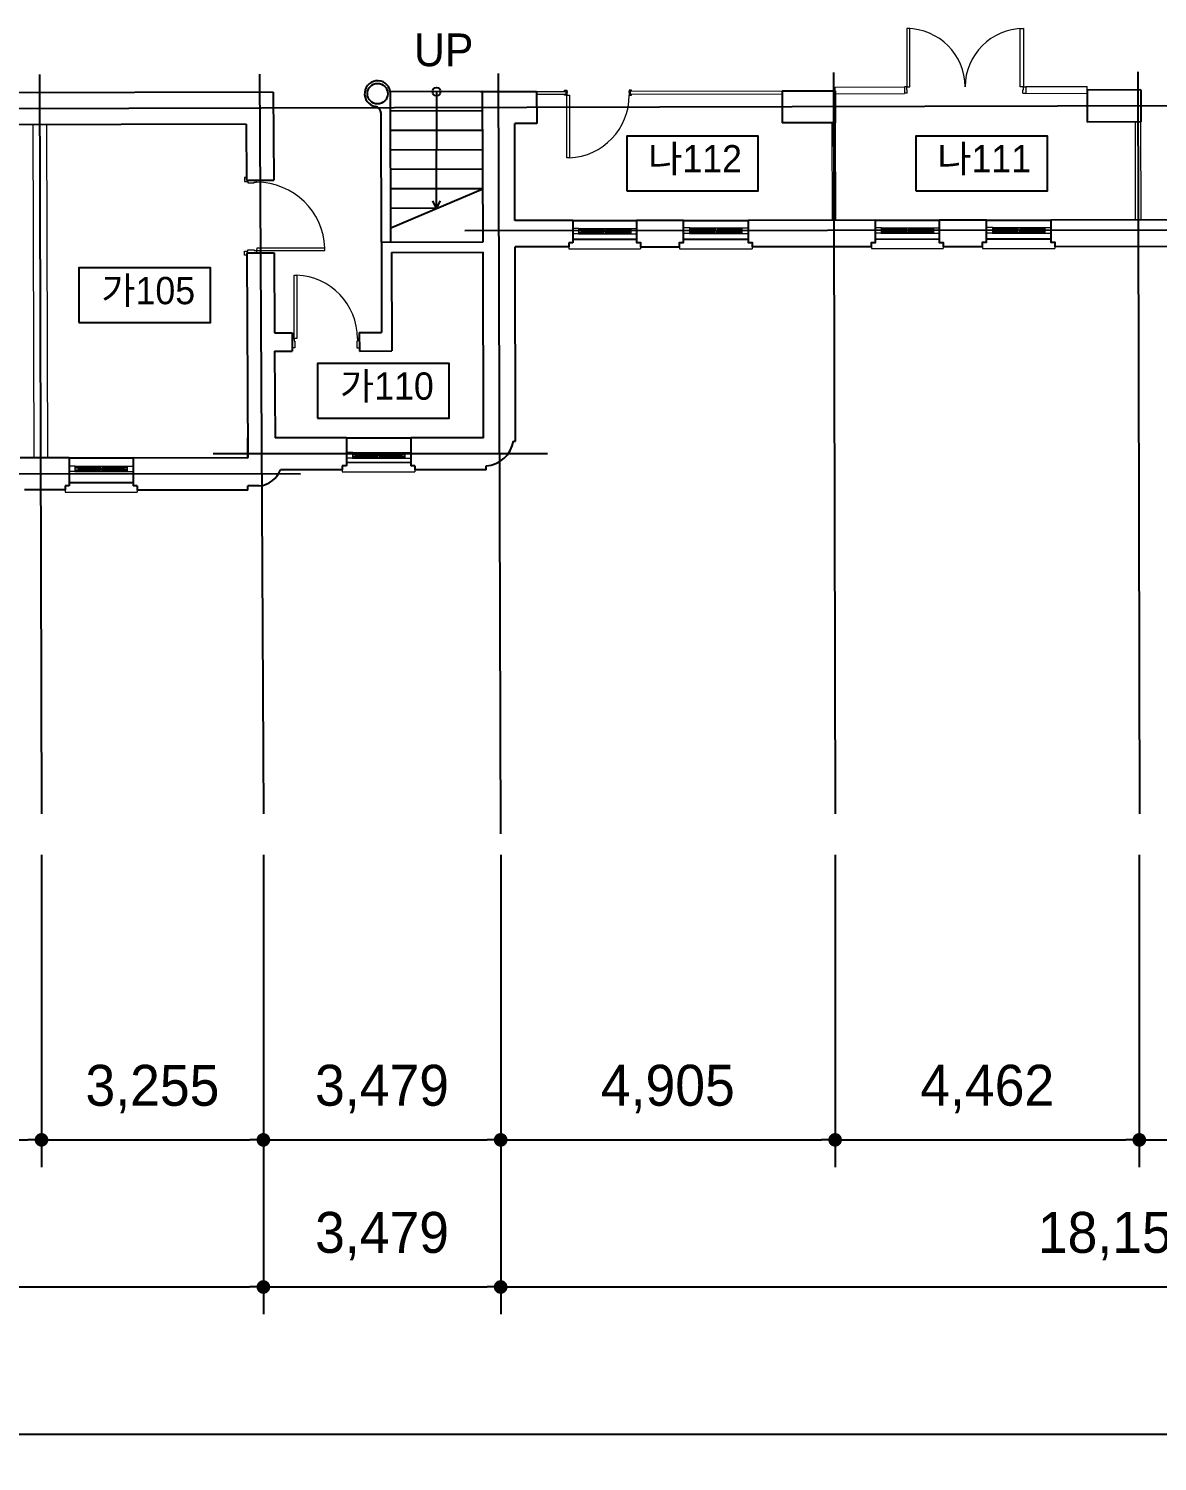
# Model space of a CAD drawing. Header units: millimetres. Extents: x 580267 to 706267, y 28800 to 115200.
# Drawn here: x 617279 to 633833, y 45522 to 66526 of the extents above; entities that cross this region are included whole.
import ezdxf
from ezdxf.enums import TextEntityAlignment as Align

# ---------------------------------------------------------------- set-up
doc = ezdxf.new("R2010")
doc.units = ezdxf.units.MM
doc.header["$LTSCALE"] = 5
for name, color, linetype, lineweight in [('ELE-1 (벽체 마감)', 3, 'Continuous', 9), ('ELE-2 (마감 창호)', 4, 'Continuous', 9), ('HAT-2', 8, 'Continuous', 0)]:
    doc.layers.add(name, color=color, linetype=linetype, lineweight=lineweight)
for name, color, linetype in [('text', 7, 'Continuous'), ('단면선', 2, 'Continuous'), ('입면', 7, 'Continuous'), ('중심선', 1, 'Continuous'), ('치수', 7, 'Continuous')]:
    doc.layers.add(name, color=color, linetype=linetype)
doc.styles.get("Standard").update_dxf_attribs({"font": 'Gulim.ttf'})
doc.dimstyles.new('ISO-25', dxfattribs={"dimscale": 400, "dimtxt": 1.5, "dimasz": 0.5, "dimexe": 1, "dimexo": 1.5, "dimgap": 1, "dimtad": 1, "dimdec": 0, "dimlunit": 6, "dimtxsty": 'Standard', "dimblk": 'DOT', "dimcen": 0, "dimclrd": 256, "dimclre": 256, "dimclrt": 7, "dimadec": 0, "dimazin": 0, "dimtfac": 1, "dimtdec": 0, "dimtix": 1, "dimtmove": 0, "dimatfit": 3, "dimfxl": 1.25, "dimlwd": -1, "dimlwe": -1, "dimarcsym": 0})

# ---------------------------------------------------------------- blocks, each defined once
blk = doc.blocks.new('_Dot')
at = {"color": 0, "linetype": 'ByBlock', "lineweight": -2}
blk.add_line((-0.5, 0), (-1, 0), dxfattribs=at)
at = {"color": 0, "linetype": 'ByBlock', "const_width": 0.5}
blk.add_lwpolyline([(-0.25, 0, 1), (0.25, 0, 1)], format="xyb", close=True, dxfattribs=at)
blk = doc.blocks.new('*D34')
at = {"layer": 'Defpoints', "color": 0}
for p in [(633568, 55015), (637655, 55015), (637655, 50235)]:
    blk.add_point(p, dxfattribs=at)
at = {"layer": '치수'}
for p, q in [((633568, 54415), (633568, 49835)), ((637655, 54415), (637655, 49835)), ((633768, 50235), (637455, 50235))]:
    blk.add_line(p, q, dxfattribs=at)
at = {"layer": '치수', "xscale": 200, "yscale": 200, "zscale": 200, "rotation": 180}
blk.add_blockref('_Dot', (633568, 50235), dxfattribs=at)
at = {"layer": '치수', "xscale": 200, "yscale": 200, "zscale": 200}
blk.add_blockref('_Dot', (637655, 50235), dxfattribs=at)
at = {"layer": '치수', "color": 7, "insert": (635612, 50980), "char_height": 600, "attachment_point": 5}
blk.add_mtext('4,087', dxfattribs=at)
blk = doc.blocks.new('*D35')
at = {"layer": 'Defpoints', "color": 0}
for p in [(629107, 55015), (633568, 55015), (633568, 50235)]:
    blk.add_point(p, dxfattribs=at)
at = {"layer": '치수'}
for p, q in [((629107, 54415), (629107, 49835)), ((633568, 54415), (633568, 49835)), ((629307, 50235), (633368, 50235))]:
    blk.add_line(p, q, dxfattribs=at)
at = {"layer": '치수', "xscale": 200, "yscale": 200, "zscale": 200, "rotation": 180}
blk.add_blockref('_Dot', (629107, 50235), dxfattribs=at)
at = {"layer": '치수', "xscale": 200, "yscale": 200, "zscale": 200}
blk.add_blockref('_Dot', (633568, 50235), dxfattribs=at)
at = {"layer": '치수', "color": 7, "insert": (631338, 50980), "char_height": 600, "attachment_point": 5}
blk.add_mtext('4,462', dxfattribs=at)
blk = doc.blocks.new('*D36')
at = {"layer": 'Defpoints', "color": 0}
for p in [(624202, 55015), (629107, 55015), (629107, 50235)]:
    blk.add_point(p, dxfattribs=at)
at = {"layer": '치수'}
for p, q in [((624202, 54415), (624202, 49835)), ((629107, 54415), (629107, 49835)), ((624402, 50235), (628907, 50235))]:
    blk.add_line(p, q, dxfattribs=at)
at = {"layer": '치수', "xscale": 200, "yscale": 200, "zscale": 200, "rotation": 180}
blk.add_blockref('_Dot', (624202, 50235), dxfattribs=at)
at = {"layer": '치수', "xscale": 200, "yscale": 200, "zscale": 200}
blk.add_blockref('_Dot', (629107, 50235), dxfattribs=at)
at = {"layer": '치수', "color": 7, "insert": (626654, 50980), "char_height": 600, "attachment_point": 5}
blk.add_mtext('4,905', dxfattribs=at)
blk = doc.blocks.new('*D37')
at = {"layer": 'Defpoints', "color": 0}
for p in [(620722, 55015), (624202, 55015), (624202, 50235)]:
    blk.add_point(p, dxfattribs=at)
at = {"layer": '치수'}
for p, q in [((620722, 54415), (620722, 49835)), ((624202, 54415), (624202, 49835)), ((620922, 50235), (624002, 50235))]:
    blk.add_line(p, q, dxfattribs=at)
at = {"layer": '치수', "xscale": 200, "yscale": 200, "zscale": 200, "rotation": 180}
blk.add_blockref('_Dot', (620722, 50235), dxfattribs=at)
at = {"layer": '치수', "xscale": 200, "yscale": 200, "zscale": 200}
blk.add_blockref('_Dot', (624202, 50235), dxfattribs=at)
at = {"layer": '치수', "color": 7, "insert": (622462, 50980), "char_height": 600, "attachment_point": 5}
blk.add_mtext('3,479', dxfattribs=at)
blk = doc.blocks.new('*D38')
at = {"layer": 'Defpoints', "color": 0}
for p in [(617468, 55015), (620722, 55015), (620722, 50235)]:
    blk.add_point(p, dxfattribs=at)
at = {"layer": '치수'}
for p, q in [((617468, 54415), (617468, 49835)), ((620722, 54415), (620722, 49835)), ((617668, 50235), (620522, 50235))]:
    blk.add_line(p, q, dxfattribs=at)
at = {"layer": '치수', "xscale": 200, "yscale": 200, "zscale": 200, "rotation": 180}
blk.add_blockref('_Dot', (617468, 50235), dxfattribs=at)
at = {"layer": '치수', "xscale": 200, "yscale": 200, "zscale": 200}
blk.add_blockref('_Dot', (620722, 50235), dxfattribs=at)
at = {"layer": '치수', "color": 7, "insert": (619095, 50979), "char_height": 600, "attachment_point": 5}
blk.add_mtext('3,255', dxfattribs=at)
blk = doc.blocks.new('*D39')
at = {"layer": 'Defpoints', "color": 0}
for p in [(613823, 55015), (617468, 55015), (617468, 50235)]:
    blk.add_point(p, dxfattribs=at)
at = {"layer": '치수'}
for p, q in [((613823, 54415), (613823, 49835)), ((617468, 54415), (617468, 49835)), ((614023, 50235), (617268, 50235))]:
    blk.add_line(p, q, dxfattribs=at)
at = {"layer": '치수', "xscale": 200, "yscale": 200, "zscale": 200, "rotation": 180}
blk.add_blockref('_Dot', (613823, 50235), dxfattribs=at)
at = {"layer": '치수', "xscale": 200, "yscale": 200, "zscale": 200}
blk.add_blockref('_Dot', (617468, 50235), dxfattribs=at)
at = {"layer": '치수', "color": 7, "insert": (615645, 50980), "char_height": 600, "attachment_point": 5}
blk.add_mtext('3,645', dxfattribs=at)
blk = doc.blocks.new('*D46')
at = {"layer": 'Defpoints', "color": 0}
for p in [(607194, 55015), (620722, 55015), (620722, 48078)]:
    blk.add_point(p, dxfattribs=at)
at = {"layer": '치수'}
for p, q in [((607194, 54415), (607194, 47678)), ((620722, 54415), (620722, 47678)), ((607394, 48078), (620522, 48078))]:
    blk.add_line(p, q, dxfattribs=at)
at = {"layer": '치수', "xscale": 200, "yscale": 200, "zscale": 200, "rotation": 180}
blk.add_blockref('_Dot', (607194, 48078), dxfattribs=at)
at = {"layer": '치수', "xscale": 200, "yscale": 200, "zscale": 200}
blk.add_blockref('_Dot', (620722, 48078), dxfattribs=at)
at = {"layer": '치수', "color": 7, "insert": (613958, 48823), "char_height": 600, "attachment_point": 5}
blk.add_mtext('13,528', dxfattribs=at)
blk = doc.blocks.new('*D47')
at = {"layer": 'Defpoints', "color": 0}
for p in [(620722, 55015), (624202, 55015), (624202, 48078)]:
    blk.add_point(p, dxfattribs=at)
at = {"layer": '치수'}
for p, q in [((620722, 54415), (620722, 47678)), ((624202, 54415), (624202, 47678)), ((620922, 48078), (624002, 48078))]:
    blk.add_line(p, q, dxfattribs=at)
at = {"layer": '치수', "xscale": 200, "yscale": 200, "zscale": 200, "rotation": 180}
blk.add_blockref('_Dot', (620722, 48078), dxfattribs=at)
at = {"layer": '치수', "xscale": 200, "yscale": 200, "zscale": 200}
blk.add_blockref('_Dot', (624202, 48078), dxfattribs=at)
at = {"layer": '치수', "color": 7, "insert": (622462, 48823), "char_height": 600, "attachment_point": 5}
blk.add_mtext('3,479', dxfattribs=at)
blk = doc.blocks.new('*D48')
at = {"layer": 'Defpoints', "color": 0}
for p in [(624202, 55015), (642358, 55015), (642358, 48078)]:
    blk.add_point(p, dxfattribs=at)
at = {"layer": '치수'}
for p, q in [((624202, 54415), (624202, 47678)), ((642358, 54415), (642358, 47678)), ((624402, 48078), (642158, 48078))]:
    blk.add_line(p, q, dxfattribs=at)
at = {"layer": '치수', "xscale": 200, "yscale": 200, "zscale": 200, "rotation": 180}
blk.add_blockref('_Dot', (624202, 48078), dxfattribs=at)
at = {"layer": '치수', "xscale": 200, "yscale": 200, "zscale": 200}
blk.add_blockref('_Dot', (642358, 48078), dxfattribs=at)
at = {"layer": '치수', "color": 7, "insert": (633280, 48823), "char_height": 600, "attachment_point": 5}
blk.add_mtext('18,156', dxfattribs=at)
blk = doc.blocks.new('*D52')
at = {"layer": 'Defpoints', "color": 0}
for p in [(607194, 55015), (683728, 55015), (683728, 45922)]:
    blk.add_point(p, dxfattribs=at)
at = {"layer": '치수'}
for p, q in [((607194, 54415), (607194, 45522)), ((683728, 54415), (683728, 45522)), ((607394, 45922), (683528, 45922))]:
    blk.add_line(p, q, dxfattribs=at)
at = {"layer": '치수', "xscale": 200, "yscale": 200, "zscale": 200, "rotation": 180}
blk.add_blockref('_Dot', (607194, 45922), dxfattribs=at)
at = {"layer": '치수', "xscale": 200, "yscale": 200, "zscale": 200}
blk.add_blockref('_Dot', (683728, 45922), dxfattribs=at)
at = {"layer": '치수', "color": 7, "insert": (645461, 46667), "char_height": 600, "attachment_point": 5}
blk.add_mtext('76,534', dxfattribs=at)

msp = doc.modelspace()

# ---------------------------------------------------------------- linework, layer by layer
at = {"layer": 'ELE-1 (벽체 마감)'}
for p, q in [((624729.2, 65606), (625157.2, 65607)), ((624729.3, 65564), (625157.3, 65565)), ((625157.2, 65607), (625157.1, 65567.1)), ((625157.2, 65607), (625157.3, 65565)), ((626100.2, 65609.1), (628328.2, 65614.1)), ((626100.2, 65609.1), (626100.3, 65567.1)), ((626100.3, 65567.1), (628328.3, 65572.1)), ((629108.1, 65669.8), (630123.1, 65672.1)), ((629108.2, 65615.8), (629108.1, 65669.8)), ((629108.3, 65570.8), (630123.3, 65573.1)), ((630123.1, 65672.1), (630123.3, 65573.1)), ((631904.1, 65676.1), (632803.1, 65678.1)), ((631904.1, 65676.1), (631904.3, 65577.1)), ((631904.3, 65672.1), (631904.1, 65573.1)), ((631904.3, 65577.1), (632803.3, 65579.1)), ((632803.2, 65624.1), (632803.1, 65678.1)), ((617341.8, 65117.8), (617354, 60233.4)), ((617542.8, 65118.3), (617555, 60233.3)), ((629059.3, 65147.1), (629062.5, 63716.4)), ((629109.3, 65147.2), (629112.5, 63716.4)), ((633505.3, 65158.2), (633508.5, 63720.5)), ((633586.3, 65158.4), (633589.5, 63720.5))]:
    msp.add_line(p, q, dxfattribs=at)
at = {"layer": 'ELE-2 (마감 창호)'}
for p, q in [((625137.1, 65549.1), (625137.1, 65564.9)), ((625170.2, 65549.1), (625137.1, 65549.1)), ((625137.2, 65606.9), (625137.2, 65622.1)), ((625137.2, 65622.1), (625170.2, 65622.1)), ((625170.2, 65622.1), (625170.2, 65607.1)), ((625176.2, 65607.1), (625170.2, 65607.1)), ((625176.2, 65589.1), (625170.2, 65589.1)), ((625170.2, 65589.1), (625170.2, 65549.1)), ((625176.2, 65607.1), (625176.2, 65589.1)), ((626081.2, 65607.1), (626087.2, 65607.1)), ((626081.2, 65607.1), (626081.2, 65589.1)), ((626081.2, 65589.1), (626087.2, 65589.1)), ((626120.2, 65622.1), (626087.2, 65622.1)), ((626087.2, 65622.1), (626087.2, 65607.1)), ((626087.2, 65589.1), (626087.2, 65549.1)), ((626087.2, 65549.1), (626120.4, 65549.1)), ((626120.2, 65609.1), (626120.2, 65622.1)), ((626120.4, 65549.1), (626120.4, 65567.1)), ((630159.3, 65671.7), (630123.1, 65671.6)), ((630165.3, 65579.7), (630123.3, 65579.7)), ((630159.3, 65626.7), (630159.3, 65671.7)), ((630165.3, 65626.7), (630159.3, 65626.7)), ((630165.3, 65579.7), (630165.3, 65626.7)), ((631862.1, 65579.7), (631862.1, 65626.7)), ((631862.1, 65626.7), (631868.1, 65626.7)), ((631862.1, 65579.7), (631904.1, 65579.7)), ((631868.1, 65626.7), (631868.1, 65671.7)), ((631868.1, 65671.7), (631904.3, 65671.6)), ((620473.4, 64343.1), (620443.4, 64343.1)), ((620443.4, 64343.1), (620443.4, 64284.1)), ((620443.4, 64284.1), (620493.4, 64284.1)), ((620493.4, 64284.1), (620493.4, 64264.1)), ((620586.4, 64264.1), (620586.4, 64274.1)), ((620586.4, 64274.1), (620623.4, 64274.1)), ((620623.4, 64274.1), (620623.3, 64306)), ((620493.4, 64264.1), (620586.4, 64264.1)), ((625347.7, 63596), (625259.5, 63595.9)), ((625342.8, 63516), (625259.6, 63515.9)), ((625342.7, 63593), (625342.7, 63581)), ((625347.7, 63593), (625342.7, 63593)), ((625362.7, 63581), (625342.7, 63581)), ((625342.7, 63576), (625342.8, 63536)), ((625362.7, 63576), (625342.7, 63576)), ((625362.8, 63536), (625342.8, 63536)), ((625342.8, 63531), (625342.8, 63516)), ((625362.8, 63531), (625342.8, 63531)), ((625342.8, 63516), (626110.6, 63516.7)), ((625343.7, 63592), (625343.7, 63582)), ((625343.7, 63592), (625382.7, 63592)), ((625363.7, 63582), (625343.7, 63582)), ((625343.7, 63575), (625343.8, 63565)), ((625363.7, 63575), (625343.7, 63575)), ((625382.8, 63565), (625343.8, 63565)), ((625347.7, 63596), (626105.6, 63596.7)), ((625347.7, 63596), (625347.7, 63593)), ((625362.7, 63581), (625362.7, 63576)), ((625362.8, 63536), (625362.8, 63531)), ((625363.7, 63582), (625363.7, 63575)), ((625382.7, 63583.5), (625372.7, 63582.5)), ((625372.7, 63582.5), (625372.7, 63574.5)), ((625372.7, 63574.5), (625382.7, 63573.5)), ((625377.7, 63581.5), (625377.7, 63575.5)), ((625378.7, 63581.5), (625712.2, 63581.8)), ((625378.7, 63575.5), (625712.2, 63575.8)), ((625382.7, 63592), (625382.7, 63583.5)), ((625384.7, 63583), (625382.7, 63583.5)), ((625384.7, 63574), (625382.7, 63573.5)), ((625382.7, 63573.5), (625382.8, 63565)), ((625385.7, 63581.5), (625384.7, 63583)), ((625385.7, 63575.5), (625384.7, 63574)), ((625704.2, 63581.8), (625705.2, 63583.3)), ((625704.2, 63575.8), (625705.2, 63574.3)), ((625705.2, 63583.3), (625707.2, 63583.8)), ((625705.2, 63574.3), (625707.2, 63573.8)), ((625707.2, 63592.3), (625707.2, 63583.8)), ((625746.2, 63592.3), (625707.2, 63592.3)), ((625707.2, 63583.8), (625717.2, 63582.8)), ((625717.2, 63574.8), (625707.2, 63573.8)), ((625707.2, 63573.8), (625707.2, 63565.3)), ((625707.2, 63565.3), (625746.2, 63565.3)), ((625707.2, 63565.3), (625746.2, 63565.3)), ((625708.3, 63547.3), (625708.3, 63520.3)), ((625747.3, 63547.3), (625708.3, 63547.3)), ((625747.3, 63520.3), (625708.3, 63520.3)), ((625712.2, 63581.8), (625712.2, 63575.8)), ((625717.2, 63582.8), (625717.2, 63574.8)), ((625737.3, 63537.8), (625747.3, 63538.8)), ((625737.3, 63537.8), (625737.3, 63529.8)), ((625737.3, 63529.8), (625747.3, 63528.8)), ((625742.3, 63536.8), (626075.6, 63537.1)), ((625742.3, 63536.8), (625742.3, 63530.8)), ((625742.3, 63530.8), (626075.6, 63531.1)), ((625746.2, 63592.3), (625746.2, 63565.3)), ((625747.3, 63547.3), (625747.3, 63538.8)), ((625749.3, 63538.3), (625747.3, 63538.8)), ((625749.3, 63529.3), (625747.3, 63528.8)), ((625747.3, 63528.8), (625747.3, 63520.3)), ((625750.3, 63536.8), (625749.3, 63538.3)), ((625750.3, 63530.8), (625749.3, 63529.3)), ((626067.6, 63537.1), (626068.6, 63538.6)), ((626067.6, 63531.1), (626068.6, 63529.6)), ((626068.6, 63538.6), (626070.6, 63539.1)), ((626068.6, 63529.6), (626070.6, 63529.1)), ((626070.6, 63547.6), (626109.6, 63547.7)), ((626070.6, 63547.6), (626070.6, 63539.1)), ((626070.6, 63539.1), (626080.6, 63538.2)), ((626080.6, 63530.2), (626070.6, 63529.1)), ((626070.6, 63529.1), (626070.6, 63520.6)), ((626070.6, 63520.6), (626109.6, 63520.7)), ((626075.6, 63537.1), (626075.6, 63531.1)), ((626080.6, 63538.2), (626080.6, 63530.2)), ((626089.6, 63537.7), (626089.6, 63530.7)), ((626089.6, 63537.7), (626109.6, 63537.7)), ((626089.6, 63530.7), (626109.6, 63530.7)), ((626090.6, 63581.7), (626090.6, 63576.7)), ((626090.6, 63581.7), (626110.6, 63581.7)), ((626090.6, 63576.7), (626110.6, 63576.7)), ((626090.6, 63536.7), (626090.6, 63531.7)), ((626090.6, 63536.7), (626110.6, 63536.7)), ((626090.6, 63531.7), (626110.6, 63531.7)), ((626105.6, 63596.7), (626194.1, 63596.8)), ((626105.6, 63596.7), (626105.6, 63593.7)), ((626105.6, 63593.7), (626110.6, 63593.7)), ((626109.6, 63547.7), (626109.6, 63537.7)), ((626109.6, 63530.7), (626109.6, 63520.7)), ((626110.6, 63593.7), (626110.6, 63581.7)), ((626110.6, 63576.7), (626110.6, 63536.7)), ((626110.6, 63531.7), (626110.6, 63516.7)), ((626110.6, 63516.7), (626194.2, 63516.8)), ((626978, 63604.5), (626884.1, 63604.4)), ((626973.1, 63524.5), (626884.1, 63524.4)), ((626973, 63601.5), (626973.1, 63589.5)), ((626978, 63601.5), (626973, 63601.5)), ((626993.1, 63589.5), (626973.1, 63589.5)), ((626973.1, 63584.5), (626973.1, 63544.5)), ((626993.1, 63584.5), (626973.1, 63584.5)), ((626993.1, 63544.5), (626973.1, 63544.5)), ((626973.1, 63539.5), (626973.1, 63524.5)), ((626993.1, 63539.5), (626973.1, 63539.5)), ((626973.1, 63524.5), (627741, 63525.2)), ((626974, 63600.5), (626974.1, 63590.5)), ((626974, 63600.5), (627013, 63600.5)), ((626994.1, 63590.5), (626974.1, 63590.5)), ((626974.1, 63583.5), (626974.1, 63573.5)), ((626994.1, 63583.5), (626974.1, 63583.5)), ((627013.1, 63573.5), (626974.1, 63573.5)), ((626978, 63604.5), (627735.9, 63605.2)), ((626978, 63604.5), (626978, 63601.5)), ((626993.1, 63589.5), (626993.1, 63584.5)), ((626993.1, 63544.5), (626993.1, 63539.5)), ((626994.1, 63590.5), (626994.1, 63583.5)), ((627013.1, 63592), (627003.1, 63591)), ((627003.1, 63591), (627003.1, 63583)), ((627003.1, 63583), (627013.1, 63582)), ((627008.1, 63590), (627008.1, 63584)), ((627009.1, 63590), (627342.5, 63590.3)), ((627009.1, 63584), (627342.5, 63584.3)), ((627013, 63600.5), (627013.1, 63592)), ((627015.1, 63591.5), (627013.1, 63592)), ((627015.1, 63582.5), (627013.1, 63582)), ((627013.1, 63582), (627013.1, 63573.5)), ((627016.1, 63590), (627015.1, 63591.5)), ((627016.1, 63584), (627015.1, 63582.5)), ((627334.5, 63590.3), (627335.5, 63591.8)), ((627334.5, 63584.3), (627335.5, 63582.8)), ((627335.5, 63591.8), (627337.5, 63592.3)), ((627335.5, 63582.8), (627337.5, 63582.3)), ((627337.5, 63600.8), (627337.5, 63592.3)), ((627376.5, 63600.8), (627337.5, 63600.8)), ((627337.5, 63592.3), (627347.5, 63591.3)), ((627347.5, 63583.3), (627337.5, 63582.3)), ((627337.5, 63582.3), (627337.6, 63573.8)), ((627337.6, 63573.8), (627376.6, 63573.8)), ((627337.6, 63573.8), (627376.6, 63573.8)), ((627338.6, 63555.8), (627338.6, 63528.8)), ((627377.6, 63555.8), (627338.6, 63555.8)), ((627377.6, 63528.8), (627338.6, 63528.8)), ((627342.5, 63590.3), (627342.5, 63584.3)), ((627347.5, 63591.3), (627347.5, 63583.3)), ((627367.6, 63546.3), (627377.6, 63547.3)), ((627367.6, 63546.3), (627367.6, 63538.3)), ((627367.6, 63538.3), (627377.6, 63537.3)), ((627372.6, 63545.3), (627705.9, 63545.6)), ((627372.6, 63545.3), (627372.6, 63539.3)), ((627372.6, 63539.3), (627706, 63539.6)), ((627376.5, 63600.8), (627376.6, 63573.8)), ((627377.6, 63555.8), (627377.6, 63547.3)), ((627379.6, 63546.8), (627377.6, 63547.3)), ((627379.6, 63537.8), (627377.6, 63537.3)), ((627377.6, 63537.3), (627377.6, 63528.8)), ((627380.6, 63545.3), (627379.6, 63546.8)), ((627380.6, 63539.3), (627379.6, 63537.8)), ((627697.9, 63545.6), (627698.9, 63547.1)), ((627698, 63539.6), (627699, 63538.1)), ((627698.9, 63547.1), (627700.9, 63547.6)), ((627699, 63538.1), (627701, 63537.6)), ((627700.9, 63556.1), (627739.9, 63556.2)), ((627700.9, 63556.1), (627700.9, 63547.6)), ((627700.9, 63547.6), (627710.9, 63546.6)), ((627711, 63538.6), (627701, 63537.6)), ((627701, 63537.6), (627701, 63529.1)), ((627701, 63529.1), (627740, 63529.2)), ((627705.9, 63545.6), (627706, 63539.6)), ((627710.9, 63546.6), (627711, 63538.6)), ((627719.9, 63546.2), (627720, 63539.2)), ((627719.9, 63546.2), (627739.9, 63546.2)), ((627720, 63539.2), (627740, 63539.2)), ((627720.9, 63590.2), (627720.9, 63585.2)), ((627720.9, 63590.2), (627740.9, 63590.2)), ((627720.9, 63585.2), (627740.9, 63585.2)), ((627721, 63545.2), (627721, 63540.2)), ((627721, 63545.2), (627741, 63545.2)), ((627721, 63540.2), (627741, 63540.2)), ((627735.9, 63605.2), (627830.1, 63605.3)), ((627735.9, 63605.2), (627735.9, 63602.2)), ((627735.9, 63602.2), (627740.9, 63602.2)), ((627739.9, 63556.2), (627739.9, 63546.2)), ((627740, 63539.2), (627740, 63529.2)), ((627740.9, 63602.2), (627740.9, 63590.2)), ((627740.9, 63585.2), (627741, 63545.2)), ((627741, 63540.2), (627741, 63525.2)), ((627741, 63525.2), (627830.2, 63525.3)), ((629786.4, 63607), (629699.1, 63607)), ((629781.4, 63527), (629699.2, 63527)), ((629781.4, 63604), (629781.4, 63592)), ((629786.4, 63604), (629781.4, 63604)), ((629801.4, 63592.1), (629781.4, 63592)), ((629801.4, 63587.1), (629781.4, 63587)), ((629781.4, 63587), (629781.4, 63547)), ((629801.4, 63547.1), (629781.4, 63547)), ((629801.4, 63542.1), (629781.4, 63542)), ((629781.4, 63542), (629781.4, 63527)), ((629781.4, 63527), (630549.3, 63527.7)), ((629782.4, 63603), (629821.4, 63603.1)), ((629782.4, 63603), (629782.4, 63593)), ((629802.4, 63593.1), (629782.4, 63593)), ((629802.4, 63586.1), (629782.4, 63586)), ((629782.4, 63586), (629782.4, 63576)), ((629821.4, 63576.1), (629782.4, 63576)), ((629786.4, 63607), (630544.2, 63607.7)), ((629786.4, 63607), (629786.4, 63604)), ((629801.4, 63592.1), (629801.4, 63587.1)), ((629801.4, 63547.1), (629801.4, 63542.1)), ((629802.4, 63593.1), (629802.4, 63586.1)), ((629821.4, 63594.6), (629811.4, 63593.6)), ((629811.4, 63593.6), (629811.4, 63585.6)), ((629811.4, 63585.6), (629821.4, 63584.6)), ((629816.4, 63592.6), (629816.4, 63586.6)), ((629817.4, 63592.6), (630150.9, 63592.9)), ((629817.4, 63586.6), (630150.9, 63586.9)), ((629821.4, 63603.1), (629821.4, 63594.6)), ((629823.4, 63594.1), (629821.4, 63594.6)), ((629823.4, 63585.1), (629821.4, 63584.6)), ((629821.4, 63584.6), (629821.4, 63576.1)), ((629824.4, 63592.6), (629823.4, 63594.1)), ((629824.4, 63586.6), (629823.4, 63585.1)), ((630142.9, 63592.9), (630143.9, 63594.4)), ((630142.9, 63586.9), (630143.9, 63585.4)), ((630143.9, 63594.4), (630145.9, 63594.9)), ((630143.9, 63585.4), (630145.9, 63584.9)), ((630145.9, 63603.4), (630145.9, 63594.9)), ((630184.9, 63603.4), (630145.9, 63603.4)), ((630145.9, 63594.9), (630155.9, 63593.9)), ((630155.9, 63585.9), (630145.9, 63584.9)), ((630145.9, 63584.9), (630145.9, 63576.4)), ((630145.9, 63576.4), (630184.9, 63576.4)), ((630145.9, 63576.4), (630184.9, 63576.4)), ((630146.9, 63558.4), (630146.9, 63531.4)), ((630185.9, 63558.4), (630146.9, 63558.4)), ((630185.9, 63531.4), (630146.9, 63531.4)), ((630150.9, 63592.9), (630150.9, 63586.9)), ((630155.9, 63593.9), (630155.9, 63585.9)), ((630175.9, 63548.9), (630185.9, 63549.9)), ((630175.9, 63548.9), (630175.9, 63540.9)), ((630175.9, 63540.9), (630185.9, 63539.9)), ((630180.9, 63547.9), (630514.3, 63548.2)), ((630180.9, 63547.9), (630180.9, 63541.9)), ((630180.9, 63541.9), (630514.3, 63542.2)), ((630184.9, 63603.4), (630184.9, 63576.4)), ((630185.9, 63558.4), (630185.9, 63549.9)), ((630187.9, 63549.4), (630185.9, 63549.9)), ((630187.9, 63540.4), (630185.9, 63539.9)), ((630185.9, 63539.9), (630185.9, 63531.4)), ((630188.9, 63547.9), (630187.9, 63549.4)), ((630188.9, 63541.9), (630187.9, 63540.4)), ((630506.3, 63548.2), (630507.3, 63549.7)), ((630506.3, 63542.2), (630507.3, 63540.7)), ((630507.3, 63549.7), (630509.3, 63550.2)), ((630507.3, 63540.7), (630509.3, 63540.2)), ((630509.3, 63558.7), (630509.3, 63550.2)), ((630509.3, 63558.7), (630548.3, 63558.7)), ((630509.3, 63550.2), (630519.3, 63549.2)), ((630519.3, 63541.2), (630509.3, 63540.2)), ((630509.3, 63540.2), (630509.3, 63531.7)), ((630509.3, 63531.7), (630548.3, 63531.7)), ((630514.3, 63548.2), (630514.3, 63542.2)), ((630519.3, 63549.2), (630519.3, 63541.2)), ((630528.3, 63548.7), (630528.3, 63541.7)), ((630528.3, 63548.7), (630548.3, 63548.7)), ((630528.3, 63541.7), (630548.3, 63541.7)), ((630529.2, 63592.7), (630529.2, 63587.7)), ((630529.2, 63592.7), (630549.2, 63592.7)), ((630529.2, 63587.7), (630549.2, 63587.7)), ((630529.3, 63547.7), (630529.3, 63542.7)), ((630529.3, 63547.7), (630549.3, 63547.7)), ((630529.3, 63542.7), (630549.3, 63542.7)), ((630544.2, 63607.7), (630631.6, 63607.8)), ((630544.2, 63607.7), (630544.2, 63604.7)), ((630544.2, 63604.7), (630549.2, 63604.7)), ((630548.3, 63558.7), (630548.3, 63548.7)), ((630548.3, 63541.7), (630548.3, 63531.7)), ((630549.2, 63604.7), (630549.2, 63592.7)), ((630549.2, 63587.7), (630549.3, 63547.7)), ((630549.3, 63542.7), (630549.3, 63527.7)), ((630549.3, 63527.7), (630631.7, 63527.8)), ((631419.4, 63608.5), (631326.4, 63608.5)), ((631414.5, 63528.5), (631326.4, 63528.5)), ((631414.4, 63605.5), (631414.4, 63593.5)), ((631419.4, 63605.5), (631414.4, 63605.5)), ((631434.4, 63593.6), (631414.4, 63593.5)), ((631434.4, 63588.6), (631414.4, 63588.5)), ((631414.4, 63588.5), (631414.4, 63548.5)), ((631434.4, 63548.6), (631414.4, 63548.5)), ((631434.4, 63543.6), (631414.4, 63543.5)), ((631414.4, 63543.5), (631414.5, 63528.5)), ((631414.5, 63528.5), (632182.3, 63529.2)), ((631415.4, 63604.5), (631454.4, 63604.6)), ((631415.4, 63604.5), (631415.4, 63594.5)), ((631435.4, 63594.6), (631415.4, 63594.5)), ((631435.4, 63587.6), (631415.4, 63587.5)), ((631415.4, 63587.5), (631415.4, 63577.5)), ((631454.4, 63577.6), (631415.4, 63577.5)), ((631419.4, 63608.5), (632177.2, 63609.2)), ((631419.4, 63608.5), (631419.4, 63605.5)), ((631434.4, 63593.6), (631434.4, 63588.6)), ((631434.4, 63548.6), (631434.4, 63543.6)), ((631435.4, 63594.6), (631435.4, 63587.6)), ((631454.4, 63596.1), (631444.4, 63595.1)), ((631444.4, 63595.1), (631444.4, 63587.1)), ((631444.4, 63587.1), (631454.4, 63586.1)), ((631449.4, 63594.1), (631449.4, 63588.1)), ((631450.4, 63594.1), (631783.9, 63594.4)), ((631450.4, 63588.1), (631783.9, 63588.4)), ((631454.4, 63604.6), (631454.4, 63596.1)), ((631456.4, 63595.6), (631454.4, 63596.1)), ((631456.4, 63586.6), (631454.4, 63586.1)), ((631454.4, 63586.1), (631454.4, 63577.6)), ((631457.4, 63594.1), (631456.4, 63595.6)), ((631457.4, 63588.1), (631456.4, 63586.6)), ((631775.9, 63594.4), (631776.9, 63595.9)), ((631775.9, 63588.4), (631776.9, 63586.9)), ((631776.9, 63595.9), (631778.9, 63596.4)), ((631776.9, 63586.9), (631778.9, 63586.4)), ((631778.9, 63604.9), (631778.9, 63596.4)), ((631817.9, 63604.9), (631778.9, 63604.9)), ((631778.9, 63596.4), (631788.9, 63595.4)), ((631788.9, 63587.4), (631778.9, 63586.4)), ((631778.9, 63586.4), (631778.9, 63577.9)), ((631778.9, 63577.9), (631817.9, 63577.9)), ((631778.9, 63577.9), (631817.9, 63577.9)), ((631779.9, 63559.9), (631779.9, 63532.9)), ((631818.9, 63559.9), (631779.9, 63559.9)), ((631818.9, 63532.9), (631779.9, 63532.9)), ((631783.9, 63594.4), (631783.9, 63588.4)), ((631788.9, 63595.4), (631788.9, 63587.4)), ((631808.9, 63550.4), (631818.9, 63551.4)), ((631808.9, 63550.4), (631808.9, 63542.4)), ((631808.9, 63542.4), (631818.9, 63541.4)), ((631813.9, 63549.4), (632147.3, 63549.7)), ((631813.9, 63549.4), (631813.9, 63543.4)), ((631813.9, 63543.4), (632147.3, 63543.7)), ((631817.9, 63604.9), (631817.9, 63577.9)), ((631818.9, 63559.9), (631818.9, 63551.4)), ((631820.9, 63550.9), (631818.9, 63551.4)), ((631820.9, 63541.9), (631818.9, 63541.4)), ((631818.9, 63541.4), (631818.9, 63532.9)), ((631821.9, 63549.4), (631820.9, 63550.9)), ((631821.9, 63543.4), (631820.9, 63541.9)), ((632139.3, 63549.7), (632140.3, 63551.2)), ((632139.3, 63543.7), (632140.3, 63542.2)), ((632140.3, 63551.2), (632142.3, 63551.7)), ((632140.3, 63542.2), (632142.3, 63541.7)), ((632142.3, 63560.2), (632142.3, 63551.7)), ((632142.3, 63560.2), (632181.3, 63560.2)), ((632142.3, 63551.7), (632152.3, 63550.7)), ((632152.3, 63542.7), (632142.3, 63541.7)), ((632142.3, 63541.7), (632142.3, 63533.2)), ((632142.3, 63533.2), (632181.3, 63533.2)), ((632147.3, 63549.7), (632147.3, 63543.7)), ((632152.3, 63550.7), (632152.3, 63542.7)), ((632161.3, 63550.2), (632161.3, 63543.2)), ((632161.3, 63550.2), (632181.3, 63550.2)), ((632161.3, 63543.2), (632181.3, 63543.2)), ((632162.2, 63594.2), (632162.3, 63589.2)), ((632162.2, 63594.2), (632182.2, 63594.2)), ((632162.3, 63589.2), (632182.3, 63589.2)), ((632162.3, 63549.2), (632162.3, 63544.2)), ((632162.3, 63549.2), (632182.3, 63549.2)), ((632162.3, 63544.2), (632182.3, 63544.2)), ((632177.2, 63609.2), (632270.4, 63609.3)), ((632177.2, 63609.2), (632177.2, 63606.2)), ((632177.2, 63606.2), (632182.2, 63606.2)), ((632181.3, 63560.2), (632181.3, 63550.2)), ((632181.3, 63543.2), (632181.3, 63533.2)), ((632182.2, 63606.2), (632182.2, 63594.2)), ((632182.3, 63589.2), (632182.3, 63549.2)), ((632182.3, 63544.2), (632182.3, 63529.2)), ((632182.3, 63529.2), (632270.5, 63529.3)), ((620443.4, 63203.4), (620443.4, 63262.4)), ((620443.4, 63262.4), (620493.4, 63262.4)), ((620493.4, 63262.4), (620493.4, 63282.4)), ((620493.4, 63282.4), (620586.4, 63282.4)), ((620586.4, 63282.4), (620586.4, 63272.4)), ((620586.4, 63272.4), (620623.4, 63272.4)), ((620623.4, 63272.4), (620623.3, 63240.6)), ((620479.2, 63203.4), (620443.4, 63203.4)), ((621144.8, 61982.7), (621171.8, 61982.7)), ((621171.8, 61982.7), (621171.8, 61942.7)), ((622129.1, 61982.7), (622102.1, 61982.7)), ((622102.1, 61982.7), (622102.1, 61942.7)), ((621181.8, 61848.7), (621144.3, 61848.8)), ((621171.8, 61942.7), (621181.8, 61942.7)), ((621181.8, 61942.7), (621181.8, 61848.7)), ((622102.1, 61942.7), (622092.1, 61942.7)), ((622092.1, 61942.7), (622092.1, 61848.7)), ((622092.1, 61848.7), (622129.7, 61848.8)), ((622033.8, 60311.4), (621939.5, 60311.5)), ((622028.8, 60308.4), (622028.7, 60296.4)), ((622048.7, 60296.4), (622028.7, 60296.4)), ((622028.7, 60291.4), (622028.7, 60251.4)), ((622048.7, 60291.4), (622028.7, 60291.4)), ((622033.8, 60308.4), (622028.8, 60308.4)), ((622029.8, 60307.4), (622029.7, 60297.4)), ((622049.7, 60297.4), (622029.7, 60297.4)), ((622029.7, 60290.4), (622029.7, 60280.4)), ((622049.7, 60290.4), (622029.7, 60290.4)), ((622029.8, 60307.4), (622068.8, 60307.4)), ((622033.8, 60311.4), (622791.6, 60310.9)), ((622033.8, 60311.4), (622033.8, 60308.4)), ((622048.7, 60296.4), (622048.7, 60291.4)), ((622049.7, 60297.4), (622049.7, 60290.4)), ((622068.7, 60298.9), (622058.7, 60297.9)), ((622058.7, 60297.9), (622058.7, 60289.9)), ((622058.7, 60289.9), (622068.7, 60288.9)), ((622063.7, 60296.9), (622063.7, 60290.9)), ((622064.7, 60296.9), (622398.2, 60296.7)), ((622064.7, 60290.9), (622398.2, 60290.7)), ((622068.8, 60307.4), (622068.7, 60298.9)), ((622070.7, 60298.4), (622068.7, 60298.9)), ((622070.7, 60289.4), (622068.7, 60288.9)), ((622068.7, 60288.9), (622068.7, 60280.4)), ((622071.7, 60296.9), (622070.7, 60298.4)), ((622071.7, 60290.9), (622070.7, 60289.4)), ((622390.2, 60296.7), (622391.2, 60298.2)), ((622390.2, 60290.7), (622391.2, 60289.2)), ((622391.2, 60298.2), (622393.2, 60298.7)), ((622391.2, 60289.2), (622393.2, 60288.7)), ((622393.2, 60307.2), (622393.2, 60298.7)), ((622432.2, 60307.1), (622393.2, 60307.2)), ((622393.2, 60298.7), (622403.2, 60297.7)), ((622403.2, 60289.7), (622393.2, 60288.7)), ((622393.2, 60288.7), (622393.2, 60280.2)), ((622398.2, 60296.7), (622398.2, 60290.7)), ((622403.2, 60297.7), (622403.2, 60289.7)), ((622432.2, 60307.1), (622432.2, 60280.1)), ((622776.6, 60295.9), (622776.6, 60290.9)), ((622776.6, 60295.9), (622796.6, 60295.9)), ((622776.6, 60290.9), (622796.6, 60290.9)), ((622791.6, 60310.9), (622791.6, 60307.9)), ((622791.6, 60310.9), (622885.7, 60310.8)), ((622791.6, 60307.9), (622796.6, 60307.9)), ((622796.6, 60307.9), (622796.6, 60295.9)), ((622796.6, 60290.9), (622796.6, 60250.9)), ((617963.6, 60113), (617874.1, 60113)), ((617958.6, 60110), (617958.6, 60098)), ((617963.6, 60110), (617958.6, 60110)), ((617978.6, 60098), (617958.6, 60098)), ((617958.6, 60093), (617958.6, 60053)), ((617978.6, 60093), (617958.6, 60093)), ((617959.6, 60109), (617959.6, 60099)), ((617959.6, 60109), (617998.6, 60109)), ((617979.6, 60099), (617959.6, 60099)), ((617959.6, 60092), (617959.6, 60082)), ((617979.6, 60092), (617959.6, 60092)), ((617998.6, 60082), (617959.6, 60082)), ((617963.6, 60113), (618721.4, 60112.5)), ((617963.6, 60113), (617963.6, 60110)), ((617978.6, 60098), (617978.6, 60093)), ((617979.6, 60099), (617979.6, 60092)), ((617998.6, 60100.5), (617988.6, 60099.5)), ((617988.6, 60099.5), (617988.6, 60091.5)), ((617988.6, 60091.5), (617998.6, 60090.5)), ((617993.6, 60098.5), (617993.6, 60092.5)), ((617994.6, 60098.5), (618328.1, 60098.2)), ((617994.6, 60092.5), (618328.1, 60092.2)), ((617998.6, 60109), (617998.6, 60100.5)), ((618000.6, 60100), (617998.6, 60100.5)), ((618000.6, 60091), (617998.6, 60090.5)), ((617998.6, 60090.5), (617998.6, 60082)), ((618001.6, 60098.5), (618000.6, 60100)), ((618001.6, 60092.5), (618000.6, 60091)), ((618320.1, 60098.2), (618321.1, 60099.7)), ((618320.1, 60092.2), (618321.1, 60090.7)), ((618321.1, 60099.7), (618323.1, 60100.2)), ((618321.1, 60090.7), (618323.1, 60090.2)), ((618323.1, 60108.7), (618323.1, 60100.2)), ((618362.1, 60108.7), (618323.1, 60108.7)), ((618323.1, 60100.2), (618333.1, 60099.2)), ((618333.1, 60091.2), (618323.1, 60090.2)), ((618323.1, 60090.2), (618323.1, 60081.7)), ((618323.1, 60081.7), (618362.1, 60081.7)), ((618323.1, 60081.7), (618362.1, 60081.7)), ((618328.1, 60098.2), (618328.1, 60092.2)), ((618333.1, 60099.2), (618333.1, 60091.2)), ((618362.1, 60108.7), (618362.1, 60081.7)), ((618706.4, 60097.5), (618706.4, 60092.5)), ((618706.4, 60097.5), (618726.4, 60097.5)), ((618706.4, 60092.5), (618726.4, 60092.5)), ((618721.4, 60112.5), (618721.4, 60109.5)), ((618721.4, 60112.5), (618810.8, 60112.4)), ((618721.4, 60109.5), (618726.4, 60109.5)), ((618726.4, 60109.5), (618726.4, 60097.5)), ((618726.4, 60092.5), (618726.4, 60052.5)), ((622028.7, 60231.4), (621939.5, 60231.5)), ((622048.7, 60251.4), (622028.7, 60251.4)), ((622028.7, 60246.4), (622028.7, 60231.4)), ((622048.7, 60246.4), (622028.7, 60246.4)), ((622028.7, 60231.4), (622796.6, 60230.9)), ((622068.7, 60280.4), (622029.7, 60280.4)), ((622048.7, 60251.4), (622048.7, 60246.4)), ((622393.2, 60280.2), (622432.2, 60280.1)), ((622393.2, 60280.2), (622432.2, 60280.1)), ((622394.2, 60262.2), (622394.2, 60235.2)), ((622433.2, 60262.1), (622394.2, 60262.2)), ((622433.2, 60235.1), (622394.2, 60235.2)), ((622423.2, 60252.6), (622433.2, 60253.6)), ((622423.2, 60252.6), (622423.2, 60244.6)), ((622423.2, 60244.6), (622433.2, 60243.6)), ((622428.2, 60251.6), (622428.2, 60245.6)), ((622428.2, 60251.6), (622761.6, 60251.4)), ((622428.2, 60245.6), (622761.6, 60245.4)), ((622433.2, 60262.1), (622433.2, 60253.6)), ((622435.2, 60253.1), (622433.2, 60253.6)), ((622435.2, 60244.1), (622433.2, 60243.6)), ((622433.2, 60243.6), (622433.2, 60235.1)), ((622436.2, 60251.6), (622435.2, 60253.1)), ((622436.2, 60245.6), (622435.2, 60244.1)), ((622753.6, 60251.4), (622754.6, 60252.9)), ((622753.6, 60245.4), (622754.6, 60243.9)), ((622754.6, 60252.9), (622756.6, 60253.4)), ((622754.6, 60243.9), (622756.6, 60243.4)), ((622756.6, 60261.9), (622756.6, 60253.4)), ((622756.6, 60261.9), (622795.6, 60261.9)), ((622756.6, 60253.4), (622766.6, 60252.4)), ((622766.6, 60244.4), (622756.6, 60243.4)), ((622756.6, 60243.4), (622756.6, 60234.9)), ((622756.6, 60234.9), (622795.6, 60234.9)), ((622761.6, 60251.4), (622761.6, 60245.4)), ((622766.6, 60252.4), (622766.6, 60244.4)), ((622775.6, 60251.9), (622775.6, 60244.9)), ((622775.6, 60251.9), (622795.6, 60251.9)), ((622775.6, 60244.9), (622795.6, 60244.9)), ((622776.6, 60250.9), (622776.6, 60245.9)), ((622776.6, 60250.9), (622796.6, 60250.9)), ((622776.6, 60245.9), (622796.6, 60245.9)), ((622795.6, 60261.9), (622795.6, 60251.9)), ((622795.6, 60244.9), (622795.6, 60234.9)), ((622796.6, 60245.9), (622796.6, 60230.9)), ((622796.6, 60230.9), (622885.6, 60230.8)), ((617958.5, 60033), (617874.1, 60033)), ((617958.6, 60048), (617958.5, 60033)), ((617958.5, 60033), (618726.4, 60032.5)), ((617978.6, 60053), (617958.6, 60053)), ((617978.6, 60048), (617958.6, 60048)), ((617978.6, 60053), (617978.6, 60048)), ((618324, 60063.7), (618324, 60036.7)), ((618363, 60063.7), (618324, 60063.7)), ((618363, 60036.7), (618324, 60036.7)), ((618353, 60054.2), (618363, 60055.2)), ((618353, 60054.2), (618353, 60046.2)), ((618353, 60046.2), (618363, 60045.2)), ((618358, 60053.2), (618358, 60047.2)), ((618358, 60053.2), (618691.4, 60053)), ((618358, 60047.2), (618691.4, 60047)), ((618363, 60063.7), (618363, 60055.2)), ((618365, 60054.7), (618363, 60055.2)), ((618365, 60045.7), (618363, 60045.2)), ((618363, 60045.2), (618363, 60036.7)), ((618366, 60053.2), (618365, 60054.7)), ((618366, 60047.2), (618365, 60045.7)), ((618683.4, 60053), (618684.4, 60054.5)), ((618683.4, 60047), (618684.4, 60045.5)), ((618684.4, 60054.5), (618686.4, 60055)), ((618684.4, 60045.5), (618686.4, 60045)), ((618686.4, 60063.5), (618686.4, 60055)), ((618686.4, 60063.5), (618725.4, 60063.5)), ((618686.4, 60055), (618696.4, 60054)), ((618696.4, 60046), (618686.4, 60045)), ((618686.4, 60045), (618686.4, 60036.5)), ((618686.4, 60036.5), (618725.4, 60036.5)), ((618691.4, 60053), (618691.4, 60047)), ((618696.4, 60054), (618696.4, 60046)), ((618705.4, 60053.5), (618705.4, 60046.5)), ((618705.4, 60053.5), (618725.4, 60053.5)), ((618705.4, 60046.5), (618725.4, 60046.5)), ((618706.4, 60052.5), (618706.4, 60047.5)), ((618706.4, 60052.5), (618726.4, 60052.5)), ((618706.4, 60047.5), (618726.4, 60047.5)), ((618725.4, 60063.5), (618725.4, 60053.5)), ((618725.4, 60046.5), (618725.4, 60036.5)), ((618726.4, 60047.5), (618726.4, 60032.5)), ((618726.4, 60032.5), (618810.8, 60032.4))]:
    msp.add_line(p, q, dxfattribs=at)
for points in [[(630159.3, 65671.7), (630204.3, 65671.7), (630204.3, 66526.1), (630159.3, 66526.1), (630159.3, 65671.7)], [(631868.1, 65671.7), (631823.1, 65671.7), (631823.1, 66526.1), (631868.1, 66526.1), (631868.1, 65671.7)], [(625210.2, 65549.1), (625210.2, 64632.1), (625170.2, 64632.1), (625170.2, 65549.1), (625210.2, 65549.1)], [(621625.2, 63309.4), (620623.5, 63309.4), (620623.4, 63272.4), (621625.2, 63272.4), (621625.2, 63309.4)], [(621171.8, 61982.7), (621171.8, 62913.1), (621211.8, 62913.1), (621211.8, 61982.7), (621171.8, 61982.7)]]:
    msp.add_lwpolyline(points, dxfattribs=at)
for centre, radius, start, end in [((630159.3, 65671.7), 854.4, 0, 90), ((631868.1, 65671.7), 854.4, 90, 179.99995), ((625170.2, 65549.1), 917, 272.50007, 0), ((620623.4, 63272.4), 1001.7, 2.11673, 89.99999), ((620623.4, 63272.4), 1001.7, 359.99999, 0), ((621171.8, 61982.7), 930.3, 360, 87.53578)]:
    msp.add_arc(centre, radius, start, end, dxfattribs=at)
at = {"layer": 'HAT-2'}
for p, q in [((625199.7, 63327.8), (625199.7, 63297.8)), ((625199.7, 63297.8), (626254.3, 63298.8)), ((626254.3, 63328.8), (626254.3, 63298.8)), ((626824.3, 63329.3), (626824.3, 63299.3)), ((626824.3, 63299.3), (627890.4, 63300.3)), ((627890.4, 63330.3), (627890.4, 63300.3)), ((629639.3, 63331.9), (629639.3, 63301.9)), ((629639.3, 63301.9), (630691.9, 63302.9)), ((630691.9, 63332.9), (630691.9, 63302.9)), ((631266.6, 63333.4), (631266.6, 63303.4)), ((631266.6, 63303.4), (632330.7, 63304.4)), ((632330.7, 63334.4), (632330.7, 63304.4)), ((621879.4, 60058.5), (621879.4, 60028.5)), ((621879.4, 60028.5), (622945.5, 60027.8)), ((622945.5, 60057.8), (622945.5, 60027.8)), ((617813.9, 59763.1), (617813.9, 59733.1)), ((617813.9, 59733.1), (618870.6, 59732.4)), ((618870.6, 59762.4), (618870.6, 59732.4))]:
    msp.add_line(p, q, dxfattribs=at)
at = {"layer": 'text'}
for points in [[(626050.8, 64146.4), (627979.3, 64146.4), (627979.3, 64948.3), (626050.8, 64948.3)], [(630290.8, 64146.4), (632219.3, 64146.4), (632219.3, 64948.3), (630290.8, 64948.3)], [(618016.1, 62216.2), (619944.7, 62216.2), (619944.7, 63018.1), (618016.1, 63018.1)], [(621516.1, 60816.2), (623444.7, 60816.2), (623444.7, 61618.1), (621516.1, 61618.1)]]:
    msp.add_lwpolyline(points, close=True, dxfattribs=at)
at = {"layer": '단면선'}
for p, q in [((620866.6, 65596.6), (616136.6, 65584.8)), ((620866.6, 65596.6), (620873.4, 64306.6)), ((623908.2, 65604.2), (624729.2, 65606)), ((623942.9, 63399.3), (623936.7, 65604.3)), ((624729.2, 65606), (624730.3, 65136.2)), ((628328.2, 65614.1), (629108.2, 65615.8)), ((628328.2, 65614.1), (628329.3, 65145.2)), ((629108.2, 65615.8), (629109.3, 65147.2)), ((633588.2, 65628.4), (632803.2, 65626.4)), ((632803.2, 65626.4), (632804.3, 65156.4)), ((633588.2, 65628.4), (633589.3, 65158.4)), ((620469.1, 65125.6), (616201.7, 65114.9)), ((620469.1, 65125.6), (620473.4, 64305.6)), ((624730.3, 65136.2), (624408, 65135.4)), ((624412, 63712.1), (624408, 65135.4)), ((629109.3, 65147.2), (628329.3, 65145.2)), ((633589.3, 65158.4), (632804.3, 65156.4)), ((620473.4, 64305.6), (620873.4, 64306.6)), ((625259.4, 63712.9), (624412, 63712.1)), ((625259.4, 63712.9), (625259.7, 63387.9)), ((620479, 63240.6), (620879, 63241.6)), ((620479, 63240.6), (620494.9, 60238.2)), ((620879, 63241.6), (620885.2, 62066.6)), ((622452.1, 63395.5), (623942.9, 63399.3)), ((622452.1, 63395.5), (622454.1, 62070.5)), ((622602.5, 63245.9), (623943.4, 63249.3)), ((622602.5, 63245.9), (622604.8, 61800.9)), ((623951.1, 60527.1), (623943.4, 63249.3)), ((625199.7, 63327.8), (624413.1, 63327.1)), ((624421.2, 60480.6), (624413.1, 63327.1)), ((625259.7, 63387.9), (625199.7, 63387.8)), ((625199.7, 63387.8), (625199.7, 63327.8)), ((620885.2, 62066.6), (621144.1, 62067.3)), ((621144.1, 62067.3), (621144.8, 61797.3)), ((622129.1, 62069.7), (622454.1, 62070.5)), ((622129.1, 62069.7), (622129.8, 61799.7)), ((620886.7, 61796.6), (621144.8, 61797.3)), ((620886.7, 61796.6), (620893.3, 60529.2)), ((622129.8, 61799.7), (622604.8, 61800.9)), ((620495.6, 60231.2), (620495.8, 60529.5)), ((621939.7, 60528.5), (620893.3, 60529.2)), ((621939.7, 60528.5), (621939.4, 60118.5)), ((622885.8, 60527.8), (622885.5, 60117.8)), ((623951.1, 60527.1), (622885.8, 60527.8)), ((624389.1, 60480.5), (624421.2, 60480.6)), ((617874.2, 60233), (617157.3, 60233.5)), ((617874.2, 60233), (617873.9, 59823)), ((618810.9, 60232.4), (618810.6, 59822.4)), ((620495.6, 60231.2), (618810.9, 60232.4)), ((621939.4, 60118.5), (621879.4, 60118.5)), ((621879.4, 60118.5), (621879.4, 60058.5)), ((622945.5, 60117.8), (622885.5, 60117.8)), ((622945.5, 60117.8), (622945.5, 60057.8)), ((623987.6, 60057.1), (623987.7, 60116)), ((621879.4, 60058.5), (620972, 60059.2)), ((623987.6, 60057.1), (622945.5, 60057.8)), ((617813.9, 59763.1), (617216.9, 59763.5)), ((617873.9, 59823), (617813.9, 59823.1)), ((617813.9, 59823.1), (617813.9, 59763.1)), ((618870.6, 59822.4), (618810.6, 59822.4)), ((618870.6, 59822.4), (618870.6, 59762.4)), ((620495.2, 59761.2), (618870.6, 59762.4)), ((620495.2, 59761.2), (620495.3, 59821.2)), ((620660.1, 59821.1), (620495.3, 59821.2))]:
    msp.add_line(p, q, dxfattribs=at)
for points in [[(626884, 63714.4), (626194, 63713.8), (626194.3, 63388.8), (626254.3, 63388.8), (626254.3, 63328.8), (626824.3, 63329.3), (626824.2, 63389.3), (626884.2, 63389.4)], [(629699, 63717), (627830, 63715.3), (627830.3, 63390.3), (627890.3, 63390.3), (627890.4, 63330.3), (629639.3, 63331.9), (629639.3, 63391.9), (629699.3, 63392)], [(631326.3, 63718.5), (630631.5, 63717.8), (630631.8, 63392.8), (630691.8, 63392.9), (630691.9, 63332.9), (631266.6, 63333.4), (631266.5, 63393.4), (631326.5, 63393.5)], [(634169.5, 63721.1), (632270.3, 63719.3), (632270.6, 63394.3), (632330.6, 63394.4), (632330.7, 63334.4), (634109.8, 63336), (634109.8, 63396), (634169.8, 63396.1)]]:
    msp.add_lwpolyline(points, close=True, dxfattribs=at)
for centre, radius, start, end in [((623961.4, 60548.1), 433, 273.47501, 351.01141), ((620623.9, 60191.9), 372.5, 275.58065, 339.1277)]:
    msp.add_arc(centre, radius, start, end, dxfattribs=at)
at = {"layer": '입면'}
for p, q in [((623936.7, 65604.3), (622584.6, 65600.9)), ((622592.1, 63395.9), (622586.7, 65573.1)), ((623260.6, 65602.6), (623256.8, 63888.6)), ((622452.1, 63395.5), (622447.4, 65287.1)), ((623937.5, 65319.3), (622587.3, 65315.9)), ((623938.3, 65034.3), (622588, 65030.9)), ((623939.1, 64749.3), (622588.8, 64745.9)), ((623939.9, 64464.3), (622589.5, 64460.9)), ((623940.7, 64179.3), (622590.2, 64175.9)), ((622591.6, 63605.9), (623940.7, 64179.3)), ((623266.2, 63892.6), (622590.9, 63890.9)), ((625259.4, 63712.9), (626194, 63713.8)), ((626884, 63714.4), (627830, 63715.3)), ((629699, 63717), (630631.5, 63717.8)), ((631326.3, 63718.5), (632270.3, 63719.3)), ((625259.6, 63437.9), (626194.2, 63438.8)), ((625362.8, 63536), (625708.3, 63536.3)), ((625362.8, 63531), (625708.3, 63531.3)), ((625382.7, 63592), (625707.2, 63592.3)), ((625382.8, 63565), (625707.2, 63565.3)), ((625746.2, 63581.3), (626110.6, 63581.7)), ((625746.2, 63576.3), (626110.6, 63576.7)), ((625747.3, 63547.3), (626070.6, 63547.6)), ((625747.3, 63520.3), (626070.6, 63520.6)), ((626884.2, 63439.4), (627830.3, 63440.3)), ((626993.1, 63544.5), (627338.6, 63544.8)), ((626993.1, 63539.5), (627338.6, 63539.8)), ((627013, 63600.5), (627337.5, 63600.8)), ((627013.1, 63573.5), (627337.6, 63573.8)), ((627376.5, 63589.8), (627740.9, 63590.2)), ((627376.5, 63584.8), (627740.9, 63585.2)), ((627377.6, 63555.8), (627700.9, 63556.1)), ((627377.6, 63528.8), (627701, 63529.1)), ((629699.2, 63442), (630631.8, 63442.8)), ((629801.4, 63547.1), (630146.9, 63547.4)), ((629801.4, 63542.1), (630146.9, 63542.4)), ((629821.4, 63603.1), (630145.9, 63603.4)), ((629821.4, 63576.1), (630145.9, 63576.4)), ((630184.9, 63592.4), (630549.2, 63592.7)), ((630184.9, 63587.4), (630549.2, 63587.7)), ((630185.9, 63558.4), (630509.3, 63558.7)), ((630185.9, 63531.4), (630509.3, 63531.7)), ((631326.5, 63443.5), (632270.6, 63444.3)), ((631434.4, 63548.6), (631779.9, 63548.9)), ((631434.4, 63543.6), (631779.9, 63543.9)), ((631454.4, 63604.6), (631778.9, 63604.9)), ((631454.4, 63577.6), (631778.9, 63577.9)), ((631817.9, 63593.9), (632182.2, 63594.2)), ((631817.9, 63588.9), (632182.3, 63589.2)), ((631818.9, 63559.9), (632142.3, 63560.2)), ((631818.9, 63532.9), (632142.3, 63533.2)), ((621939.7, 60528.5), (622885.8, 60527.8)), ((622068.8, 60307.4), (622393.2, 60307.2)), ((622432.2, 60296.1), (622796.6, 60295.9)), ((622432.2, 60291.1), (622796.6, 60290.9)), ((617874.2, 60233), (618810.9, 60232.4)), ((617998.6, 60109), (618323.1, 60108.7)), ((617998.6, 60082), (618323.1, 60081.7)), ((618362.1, 60097.7), (618726.4, 60097.5)), ((618362.1, 60092.7), (618726.4, 60092.5)), ((621939.4, 60168.5), (622885.6, 60167.8)), ((622048.7, 60251.4), (622394.2, 60251.2)), ((622048.7, 60246.4), (622394.2, 60246.2)), ((622068.7, 60280.4), (622393.2, 60280.2)), ((622433.2, 60262.1), (622756.6, 60261.9)), ((622433.2, 60235.1), (622756.6, 60234.9)), ((617874, 59873), (618810.6, 59872.4)), ((617978.6, 60053), (618324, 60052.7)), ((617978.6, 60048), (618324, 60047.7)), ((618363, 60063.7), (618686.4, 60063.5)), ((618363, 60036.7), (618686.4, 60036.5))]:
    msp.add_line(p, q, dxfattribs=at)
for points in [[(623200.5, 64000.8), (623256.8, 63888.6)], [(623313, 64000.8), (623256.8, 63888.6)]]:
    msp.add_lwpolyline(points, dxfattribs=at)
for centre, radius in [((622396.7, 65572.7), 150), ((623260.6, 65602.6), 60)]:
    msp.add_circle(centre, radius, dxfattribs=at)
for centre, radius, end in [((622396.7, 65572.7), 190, 260.21497), ((622347.4, 65286.9), 100, 80.21497)]:
    msp.add_arc(centre, radius, 0.14316, end, dxfattribs=at)
at = {"layer": '중심선'}
for p, q in [((617440.5, 65853), (617467.5, 55015.5)), ((620665.2, 65861.1), (620722.4, 55015.5)), ((624202.6, 54721.6), (624170.9, 65869.8)), ((629082.6, 65882.1), (629107, 55015.5)), ((633544.1, 65893.3), (633568.5, 55015.5)), ((657522.5, 65453.2), (606961.2, 65326.8)), ((643637, 63579.7), (623677.5, 63561.5)), ((624886.8, 60291.4), (619984.1, 60294.8)), ((621267.2, 59995.7), (597674.8, 60012))]:
    msp.add_line(p, q, dxfattribs=at)

# ---------------------------------------------------------------- texts
at = {"layer": 'text'}
msp.add_text('UP', height=480, dxfattribs=at).set_placement((622929.6, 65975.3))
for s, p in [('나112', (627052.8, 64619.6)), ('나111', (631292.8, 64619.6)), ('가105', (619033.2, 62686.2)), ('가110', (622533.2, 61286.2))]:
    msp.add_text(s, height=400, dxfattribs=at).set_placement(p, align=Align.MIDDLE_CENTER)

# ---------------------------------------------------------------- dimensions: what is measured, and where the dimension line sits
at = {"layer": '치수'}
for base, p1, p2, picture, middle in [((620722.4, 48078.3), (607194, 55015.5), (620722.4, 55015.3), '*D46', (613958.2, 48823.5)), ((683727.7, 45921.9), (607194, 55015.5), (683727.7, 55015.1), '*D52', (645460.8, 46667)), ((617467.5485, 50234.7298), (613823.0371, 55015.4599), (617467.5485, 55015.4599), '*D39', (615645.2928, 50979.8696)), ((620722.4, 50234.7), (617467.5, 55015.5), (620722.4, 55015.5), '*D38', (619095, 50979.5)), ((624201.8, 50234.7), (620722.4, 55015.5), (624201.8, 55015.5), '*D37', (622462.1, 50979.9)), ((624201.8, 48078.3), (620722.4, 55015.5), (624201.8, 55015.4), '*D47', (622462.1, 48823.5)), ((629107, 50234.7), (624201.8, 55015.5), (629107, 55015.5), '*D36', (626654.4, 50979.9)), ((642358, 48078.3), (624201.8, 55015.5), (642358, 55015.3), '*D48', (633279.9, 48823.5)), ((633568.4837, 50234.7298), (629106.9725, 55015.4599), (633568.4837, 55015.4599), '*D35', (631337.7281, 50979.8696)), ((637655.5, 50234.7), (633568.5, 55015.5), (637655.5, 55015.5), '*D34', (635612, 50979.9))]:
    dim = msp.add_linear_dim(base=base, p1=p1, p2=p2, dimstyle='ISO-25', dxfattribs=at)
    dim.commit()
    dim.dimension.update_dxf_attribs({"geometry": picture, "text_midpoint": middle})

doc.saveas('drawing.dxf')
